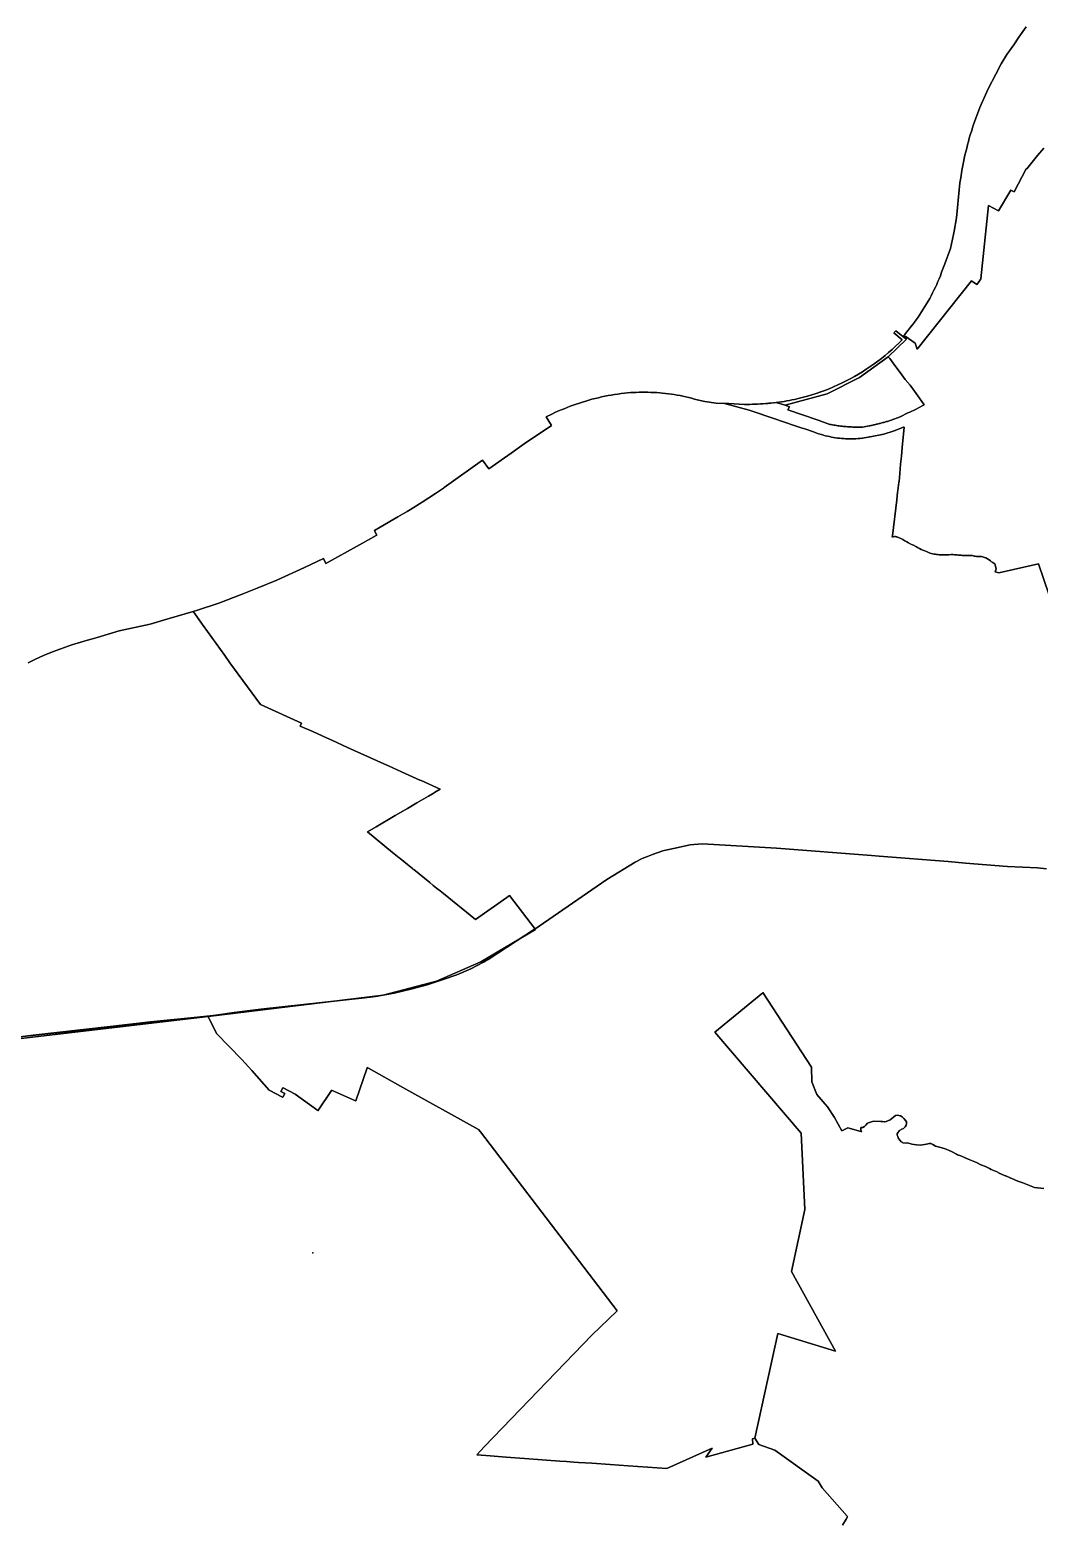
# Model space of a CAD drawing. Header units: inches. Extents: x 11258954 to 11313122, y 3645444 to 3695200.
# Drawn here: x 11276148 to 11282009, y 3666775 to 3675451 of the extents above; entities that cross this region are included whole.
import ezdxf

# ---------------------------------------------------------------- set-up
doc = ezdxf.new("R2010")
doc.units = ezdxf.units.IN
doc.header["$MEASUREMENT"] = 0
for name, color, linetype in [('SchoolBoardDistrict', 253, 'Continuous'), ('SchoolLocation_Private', 231, 'Continuous'), ('SchoolZone_Elementary', 251, 'Continuous'), ('SchoolZone_High', 63, 'Continuous'), ('SchoolZone_Middle', 154, 'Continuous')]:
    doc.layers.add(name, color=color, linetype=linetype)

msp = doc.modelspace()

# ---------------------------------------------------------------- linework, layer by layer
at = {"layer": 'SchoolBoardDistrict'}
for points in [[(11282052, 3670580.75), (11282000, 3670585.75), (11281825, 3670594.25), (11281582, 3670612.25), (11281480, 3670623), (11281080, 3670653.25), (11281035, 3670657.25), (11280484, 3670699.752), (11280054.2245, 3670724.9285), (11280053.8595, 3670724.9495), (11280053, 3670725), (11280003.146, 3670720.2605), (11279982, 3670718.25), (11279903, 3670701.5), (11279895.061, 3670699.817), (11279849.149, 3670690.082), (11279824, 3670684.75), (11279764, 3670662.25), (11279734, 3670651), (11279704, 3670639.75), (11279663, 3670618), (11279499, 3670517.25), (11279354.732, 3670418.2945), (11279105, 3670247), (11279091.5, 3670238), (11279087.589, 3670235.448), (11279077.932, 3670229.146), (11279077.9045, 3670229.128), (11278808.735, 3670053.48), (11278808.026, 3670053.0145), (11278808, 3670053), (11278781, 3670037), (11278708, 3670000), (11278628, 3669964.25), (11278541.5, 3669934.875), (11278455, 3669905.5), (11278359.5, 3669881.875), (11278264, 3669858.25), (11278154, 3669838.25), (11278124, 3669835), (11278074, 3669829.75), (11277967, 3669816.75), (11277488.6735, 3669765.5725), (11277488, 3669765.5), (11277333, 3669746.25), (11277227.0775, 3669730.9305), (11277227.0525, 3669730.927), (11277212, 3669728.75), (11277101.977, 3669717.5665), (11276848, 3669691.75), (11276632, 3669667), (11276442, 3669645.5), (11276167, 3669613.75), (11276000, 3669593.5)], [(11276000, 3669593.5), (11276167, 3669613.75), (11276442, 3669645.5), (11276632, 3669667), (11276848, 3669691.75), (11277101.977, 3669717.5665), (11277212, 3669728.75), (11277227.0525, 3669730.927), (11277227.0775, 3669730.9305), (11277333, 3669746.25), (11277488, 3669765.5), (11277488.6735, 3669765.5725), (11277967, 3669816.75), (11278074, 3669829.75), (11278124, 3669835), (11278154, 3669838.25), (11278264, 3669858.25), (11278359.5, 3669881.875), (11278455, 3669905.5), (11278541.5, 3669934.875), (11278628, 3669964.25), (11278708, 3670000), (11278781, 3670037), (11278808, 3670053), (11278808.026, 3670053.0145), (11278808.735, 3670053.48), (11279077.9045, 3670229.128), (11279077.932, 3670229.146), (11279087.589, 3670235.448), (11279091.5, 3670238), (11279105, 3670247), (11279354.732, 3670418.2945), (11279499, 3670517.25), (11279663, 3670618), (11279704, 3670639.75), (11279734, 3670651), (11279764, 3670662.25), (11279824, 3670684.75), (11279849.149, 3670690.082), (11279895.061, 3670699.817), (11279903, 3670701.5), (11279982, 3670718.25), (11280003.146, 3670720.2605), (11280053, 3670725), (11280053.8595, 3670724.9495), (11280054.2245, 3670724.9285), (11280484, 3670699.752), (11281035, 3670657.25), (11281080, 3670653.25), (11281480, 3670623), (11281582, 3670612.25), (11281825, 3670594.25), (11282000, 3670585.75), (11282052, 3670580.75)]]:
    msp.add_lwpolyline(points, dxfattribs=at)
at = {"layer": 'SchoolLocation_Private'}
msp.add_point((11277790.8934, 3668350.9629), dxfattribs=at)
at = {"layer": 'SchoolZone_Elementary'}
for points in [[(11281934, 3675469, 0), (11281890, 3675408.5, 0), (11281861, 3675364.5, 0), (11281822, 3675308.25, 0), (11281789, 3675253.75, 0), (11281757, 3675193.5, 0), (11281712, 3675108, 0), (11281664, 3674999.25, 0), (11281627, 3674900.5, 0), (11281621, 3674881, 0), (11281615, 3674861.5, 0), (11281609, 3674842, 0), (11281603, 3674822.5, 0), (11281598, 3674802.75, 0), (11281593, 3674783, 0), (11281588, 3674763.25, 0), (11281583, 3674743.25, 0), (11281578, 3674723.5, 0), (11281574, 3674703.5, 0), (11281570, 3674683.5, 0), (11281566, 3674663.5, 0), (11281562, 3674643.25, 0), (11281558, 3674623, 0), (11281555, 3674603, 0), (11281552, 3674582.75, 0), (11281549, 3674562.5, 0), (11281546, 3674542.25, 0), (11281544, 3674522, 0), (11281542, 3674501.5, 0), (11281540, 3674481.25, 0), (11281538, 3674461, 0), (11281536, 3674440.5, 0), (11281535, 3674420, 0), (11281529, 3674360, 0), (11281516, 3674282, 0), (11281512, 3674262, 0), (11281494, 3674182, 0), (11281462, 3674091.5, 0), (11281442, 3674043, 0), (11281436, 3674022.75, 0), (11281429, 3674006, 0), (11281421, 3673989.25, 0), (11281414, 3673972.5, 0), (11281406, 3673956, 0), (11281398, 3673939.75, 0), (11281390, 3673923.5, 0), (11281381, 3673907.25, 0), (11281373, 3673891, 0), (11281364, 3673875.25, 0), (11281355, 3673859.5, 0), (11281345, 3673843.75, 0), (11281336, 3673828.25, 0), (11281326, 3673813, 0), (11281316, 3673797.5, 0), (11281306, 3673782.5, 0), (11281295, 3673767.5, 0), (11281284, 3673753, 0), (11281273, 3673738.25, 0), (11281262, 3673723.75, 0), (11281251, 3673709.5, 0), (11281239, 3673695.5, 0), (11281228, 3673681.5, 0), (11281218, 3673670.5, 0), (11281225, 3673665, 0), (11281237.9415, 3673654.6755, 0), (11281132.6185, 3673551.8225, 0), (11280964.721, 3673431.782, 0), (11280778.0795, 3673337.6635, 0), (11280533.212, 3673272.259, 0), (11280482, 3673287.25, 0), (11280467, 3673285.5, 0), (11280451, 3673283.75, 0), (11280439, 3673282.5, 0), (11280436, 3673282.25, 0), (11280421, 3673281, 0), (11280405, 3673279.75, 0), (11280390, 3673278.75, 0), (11280374, 3673278, 0), (11280359, 3673277.25, 0), (11280344, 3673277, 0), (11280328, 3673276.5, 0), (11280313, 3673276.5, 0), (11280298, 3673276.5, 0), (11280207, 3673280.5, 0), (11280181, 3673282, 0), (11280133, 3673284.25, 0), (11280068, 3673292.5, 0), (11280023, 3673303, 0), (11280007, 3673307.5, 0), (11279990, 3673312, 0), (11279974, 3673316, 0), (11279957, 3673320, 0), (11279940, 3673323.5, 0), (11279924, 3673327, 0), (11279907, 3673330, 0), (11279890, 3673333, 0), (11279873, 3673335.5, 0), (11279856, 3673337.75, 0), (11279839, 3673340, 0), (11279822, 3673341.75, 0), (11279805, 3673343.25, 0), (11279788, 3673344.5, 0), (11279782, 3673345, 0), (11279771, 3673345.5, 0), (11279754, 3673346.25, 0), (11279737, 3673346.75, 0), (11279720, 3673347, 0), (11279703, 3673347, 0), (11279686, 3673346.75, 0), (11279669, 3673346.25, 0), (11279652, 3673345.5, 0), (11279635, 3673344.5, 0), (11279618, 3673343, 0), (11279600, 3673341, 0), (11279581, 3673338.75, 0), (11279562, 3673336.25, 0), (11279543, 3673333.5, 0), (11279524, 3673330.25, 0), (11279505, 3673327, 0), (11279486, 3673323.25, 0), (11279468, 3673319.25, 0), (11279449, 3673315, 0), (11279431, 3673310.5, 0), (11279412, 3673305.75, 0), (11279394, 3673300.75, 0), (11279376, 3673295.5, 0), (11279357, 3673290, 0), (11279339, 3673284.25, 0), (11279321, 3673278, 0), (11279303, 3673271.75, 0), (11279285, 3673265.25, 0), (11279267, 3673258.25, 0), (11279250, 3673251.25, 0), (11279232, 3673243.75, 0), (11279214, 3673236.25, 0), (11279197, 3673228.25, 0), (11279179, 3673220.25, 0), (11279146, 3673203.5, 0), (11279176, 3673154, 0), (11279018, 3673046.5, 0), (11278943, 3672994, 0), (11278812, 3672902.75, 0), (11278776, 3672952.5, 0), (11278553.4455, 3672793.0505, 0), (11278549.5765, 3672790.4405, 0), (11278549.336, 3672790.278, 0), (11278502.9905, 3672759.358, 0), (11278425.221, 3672708.906, 0), (11278357.516, 3672666.41, 0), (11278338.716, 3672654.8395, 0), (11278285.309, 3672622.509, 0), (11278182.63, 3672562.535, 0), (11278148.452, 3672543.195, 0), (11278148.938, 3672542.3295, 0), (11278163.1375, 3672517.035, 0), (11278159.0735, 3672514.756, 0), (11278159.025, 3672514.729, 0), (11278060.999, 3672461.0385, 0), (11277867, 3672352.5, 0), (11277852, 3672381, 0), (11277742, 3672329.75, 0), (11277581, 3672256.5, 0), (11277467, 3672209.5, 0), (11277380, 3672173.5, 0), (11277244, 3672121.5, 0), (11277121, 3672081, 0), (11277096, 3672074, 0), (11277103, 3672063.5, 0), (11277148, 3672000, 0), (11277154, 3671993.5, 0), (11277279, 3671818.75, 0), (11277309, 3671776.75, 0), (11277486, 3671533, 0), (11277725, 3671425.5, 0), (11277718, 3671409, 0), (11277794, 3671374.75, 0), (11277797, 3671373.5, 0), (11277808, 3671368.5, 0), (11277853, 3671348.5, 0), (11277901, 3671326.5, 0), (11277992, 3671285, 0), (11278203, 3671188.75, 0), (11278230, 3671177, 0), (11278305, 3671143.5, 0), (11278413, 3671095.25, 0), (11278419, 3671092.5, 0), (11278531, 3671042.5, 0), (11278507, 3671028.25, 0), (11278485, 3671015.25, 0), (11278462, 3671001.5, 0), (11278395, 3670962.75, 0), (11278340, 3670930.75, 0), (11278269, 3670889.5, 0), (11278158, 3670824, 0), (11278108, 3670794.5, 0), (11278254, 3670675.25, 0), (11278292, 3670644.5, 0), (11278298, 3670639.75, 0), (11278341, 3670605, 0), (11278370, 3670581.5, 0), (11278372, 3670578.5, 0), (11278377, 3670575.5, 0), (11278470, 3670500.5, 0), (11278490, 3670483.75, 0), (11278509, 3670468.5, 0), (11278531, 3670451.25, 0), (11278549, 3670436.5, 0), (11278632, 3670369.75, 0), (11278653, 3670352.5, 0), (11278735, 3670286.25, 0), (11278918, 3670412.75, 0), (11278933.25, 3670425.375, 0), (11279083.398, 3670226.6515, 0), (11278765.9375, 3670039.175, 0), (11278508.4695, 3669926.689, 0), (11278198.5085, 3669846.699, 0), (11277183.635, 3669722.964, 0), (11275103.8945, 3669497.9925, 0)], [(11282311.7495, 3671453.543, 0), (11282004.608, 3672351.17, 0), (11281773.9415, 3672297.892, 0), (11281753.541, 3672303.5945, 0), (11281760.102, 3672322.488, 0), (11281751, 3672351.5, 0), (11281748, 3672352.5, 0), (11281740, 3672357.5, 0), (11281733, 3672362.75, 0), (11281726, 3672368.5, 0), (11281718, 3672374.5, 0), (11281708, 3672380.5, 0), (11281699, 3672385, 0), (11281691, 3672388.25, 0), (11281686, 3672389.5, 0), (11281681, 3672391, 0), (11281674, 3672392.25, 0), (11281667, 3672393.25, 0), (11281661, 3672393.75, 0), (11281655, 3672393.75, 0), (11281650, 3672393.5, 0), (11281644, 3672393.75, 0), (11281638, 3672394.5, 0), (11281632, 3672395.75, 0), (11281626, 3672397, 0), (11281621, 3672398, 0), (11281612, 3672398.75, 0), (11281602, 3672398.75, 0), (11281592, 3672398.25, 0), (11281579, 3672398.5, 0), (11281570, 3672399, 0), (11281565, 3672399.25, 0), (11281562, 3672399.5, 0), (11281555, 3672400, 0), (11281548, 3672400.5, 0), (11281540, 3672401.5, 0), (11281532, 3672402.5, 0), (11281524, 3672403, 0), (11281517, 3672403.5, 0), (11281507, 3672404, 0), (11281497, 3672404, 0), (11281485, 3672403.5, 0), (11281471, 3672403.5, 0), (11281463, 3672403.25, 0), (11281456, 3672403.25, 0), (11281450, 3672403, 0), (11281444, 3672403, 0), (11281436, 3672403.25, 0), (11281428, 3672403.75, 0), (11281420, 3672404.5, 0), (11281412, 3672405.25, 0), (11281406, 3672406.25, 0), (11281399, 3672407.5, 0), (11281391, 3672409.25, 0), (11281382, 3672411.5, 0), (11281376, 3672413.25, 0), (11281371, 3672415, 0), (11281367, 3672416.75, 0), (11281362, 3672418.5, 0), (11281354, 3672422.5, 0), (11281344, 3672426.25, 0), (11281334, 3672430.25, 0), (11281324, 3672434.5, 0), (11281313, 3672439.75, 0), (11281303, 3672445, 0), (11281296, 3672449, 0), (11281292, 3672451, 0), (11281279, 3672458, 0), (11281274, 3672460.5, 0), (11281262.884, 3672465.229, 0), (11281251, 3672472.5, 0), (11281240, 3672478.75, 0), (11281228, 3672485, 0), (11281218, 3672491, 0), (11281208.8305, 3672495.394, 0), (11281206, 3672496.75, 0), (11281195, 3672502.25, 0), (11281183, 3672507, 0), (11281178, 3672508, 0), (11281174, 3672508.5, 0), (11281169, 3672508.5, 0), (11281162, 3672508, 0), (11281159, 3672507.75, 0), (11281157, 3672507, 0), (11281155, 3672505, 0), (11281155.5625, 3672507.5315, 0), (11281157, 3672514, 0), (11281182, 3672722, 0), (11281187, 3672765, 0), (11281188, 3672775.5, 0), (11281194, 3672823.5, 0), (11281195, 3672828.25, 0), (11281199, 3672875.5, 0), (11281204, 3672928.5, 0), (11281209, 3672976.25, 0), (11281213, 3673026.25, 0), (11281225, 3673145, 0), (11281221, 3673143.25, 0), (11281167, 3673122, 0), (11281106, 3673103.25, 0), (11281028, 3673088, 0), (11281024, 3673087, 0), (11281016, 3673085.5, 0), (11281004, 3673083.5, 0), (11280992, 3673082, 0), (11280984, 3673080.75, 0), (11280980, 3673080.5, 0), (11280969, 3673079, 0), (11280957, 3673078, 0), (11280945, 3673077.25, 0), (11280933, 3673076.75, 0), (11280926, 3673076.5, 0), (11280921, 3673076.5, 0), (11280909, 3673076.5, 0), (11280897, 3673076.5, 0), (11280885, 3673077, 0), (11280874, 3673077.75, 0), (11280861, 3673078.5, 0), (11280849, 3673079.75, 0), (11280838, 3673081, 0), (11280826, 3673082.75, 0), (11280814, 3673084.5, 0), (11280802, 3673086.75, 0), (11280791, 3673089, 0), (11280779, 3673091.75, 0), (11280767, 3673094.5, 0), (11280756, 3673097.5, 0), (11280745, 3673100.5, 0), (11280728, 3673105.75, 0), (11280698, 3673116, 0), (11280653, 3673131.5, 0), (11280626, 3673140.75, 0), (11280604, 3673148, 0), (11280513, 3673178.5, 0), (11280480, 3673190.75, 0), (11280325, 3673243.5, 0), (11280181, 3673282, 0), (11280207, 3673280.5, 0), (11280298, 3673276.5, 0), (11280313, 3673276.5, 0), (11280328, 3673276.5, 0), (11280344, 3673277, 0), (11280359, 3673277.25, 0), (11280374, 3673278, 0), (11280390, 3673278.75, 0), (11280405, 3673279.75, 0), (11280421, 3673281, 0), (11280436, 3673282.25, 0), (11280439, 3673282.5, 0), (11280451, 3673283.75, 0), (11280467, 3673285.5, 0), (11280482, 3673287.25, 0), (11280533.212, 3673272.259, 0), (11280559, 3673262.75, 0), (11280550, 3673245, 0), (11280719, 3673187, 0), (11280725, 3673185, 0), (11280793, 3673160, 0), (11280801, 3673158.75, 0), (11280808, 3673157.25, 0), (11280816, 3673156, 0), (11280824, 3673154.75, 0), (11280832, 3673153.5, 0), (11280840, 3673152.5, 0), (11280848, 3673151.5, 0), (11280856, 3673150.5, 0), (11280864, 3673149.5, 0), (11280872, 3673148.75, 0), (11280879, 3673148, 0), (11280887, 3673147.5, 0), (11280895, 3673146.75, 0), (11280903, 3673146.25, 0), (11280911, 3673145.75, 0), (11280919, 3673145.25, 0), (11280927, 3673145, 0), (11280935, 3673144.75, 0), (11280943, 3673144.5, 0), (11280951, 3673144.5, 0), (11280959, 3673144.25, 0), (11280967, 3673144.25, 0), (11280975, 3673144.5, 0), (11280983, 3673144.5, 0), (11281022, 3673151.5, 0), (11281025, 3673152, 0), (11281031, 3673153.25, 0), (11281036, 3673154.5, 0), (11281042, 3673155.5, 0), (11281047, 3673156.75, 0), (11281052, 3673158, 0), (11281058, 3673159.25, 0), (11281063, 3673160.5, 0), (11281068, 3673162, 0), (11281074, 3673163.25, 0), (11281079, 3673164.5, 0), (11281085, 3673166, 0), (11281090, 3673167.25, 0), (11281095, 3673168.75, 0), (11281101, 3673170.25, 0), (11281106, 3673171.75, 0), (11281112, 3673173.25, 0), (11281117, 3673174.75, 0), (11281122, 3673176.25, 0), (11281128, 3673177.75, 0), (11281133, 3673179.5, 0), (11281138, 3673181, 0), (11281144, 3673182.75, 0), (11281149, 3673184.5, 0), (11281201, 3673204.75, 0), (11281247, 3673226.5, 0), (11281257, 3673231.25, 0), (11281290, 3673247.5, 0), (11281334, 3673269.25, 0), (11281341, 3673273, 0), (11281314, 3673311.75, 0), (11281285, 3673353, 0), (11281260, 3673388, 0), (11281231, 3673421.5, 0), (11281202, 3673460.5, 0), (11281171, 3673502, 0), (11281141, 3673541.75, 0), (11281132.6185, 3673551.8225, 0), (11281237.9415, 3673654.6755, 0), (11281225, 3673665, 0), (11281218, 3673670.5, 0), (11281228, 3673681.5, 0), (11281239, 3673695.5, 0), (11281251, 3673709.5, 0), (11281262, 3673723.75, 0), (11281273, 3673738.25, 0), (11281284, 3673753, 0), (11281295, 3673767.5, 0), (11281306, 3673782.5, 0), (11281316, 3673797.5, 0), (11281326, 3673813, 0), (11281336, 3673828.25, 0), (11281345, 3673843.75, 0), (11281355, 3673859.5, 0), (11281364, 3673875.25, 0), (11281373, 3673891, 0), (11281381, 3673907.25, 0), (11281390, 3673923.5, 0), (11281398, 3673939.75, 0), (11281406, 3673956, 0), (11281414, 3673972.5, 0), (11281421, 3673989.25, 0), (11281429, 3674006, 0), (11281436, 3674022.75, 0), (11281442, 3674043, 0), (11281462, 3674091.5, 0), (11281494, 3674182, 0), (11281512, 3674262, 0), (11281516, 3674282, 0), (11281529, 3674360, 0), (11281535, 3674420, 0), (11281536, 3674440.5, 0), (11281538, 3674461, 0), (11281540, 3674481.25, 0), (11281542, 3674501.5, 0), (11281544, 3674522, 0), (11281546, 3674542.25, 0), (11281549, 3674562.5, 0), (11281552, 3674582.75, 0), (11281555, 3674603, 0), (11281558, 3674623, 0), (11281562, 3674643.25, 0), (11281566, 3674663.5, 0), (11281570, 3674683.5, 0), (11281574, 3674703.5, 0), (11281578, 3674723.5, 0), (11281583, 3674743.25, 0), (11281588, 3674763.25, 0), (11281593, 3674783, 0), (11281598, 3674802.75, 0), (11281603, 3674822.5, 0), (11281609, 3674842, 0), (11281615, 3674861.5, 0), (11281621, 3674881, 0), (11281627, 3674900.5, 0), (11281664, 3674999.25, 0), (11281712, 3675108, 0), (11281757, 3675193.5, 0), (11281789, 3675253.75, 0), (11281822, 3675308.25, 0), (11281861, 3675364.5, 0), (11281890, 3675408.5, 0), (11281934, 3675469, 0)], [(11280867.4585, 3666769.75, 0), (11280887.7835, 3666803.8, 0), (11280896.5415, 3666817.959, 0), (11280893.602, 3666821.2795, 0), (11280748.238, 3666985.492, 0), (11280725.6435, 3667024.2115, 0), (11280474.62, 3667204.9835, 0), (11280380.3145, 3667238.1865, 0), (11280357.106, 3667274.326, 0), (11280344.55, 3667270.85, 0), (11280345.7045, 3667239.407, 0), (11280074, 3667163.25, 0), (11280109, 3667217, 0), (11279846, 3667098.75, 0), (11279734.781, 3667106.322, 0), (11279622, 3667114, 0), (11279517, 3667121.25, 0), (11279411, 3667128.5, 0), (11279333, 3667134, 0), (11279307, 3667135.75, 0), (11279264, 3667139, 0), (11279226, 3667141.75, 0), (11279122, 3667149.25, 0), (11279020, 3667156.75, 0), (11278914, 3667164.5, 0), (11278821, 3667171.5, 0), (11278743, 3667177.25, 0), (11278788, 3667225.5, 0), (11279411.21, 3667872.6975, 0), (11279558.9715, 3668013.29, 0), (11278763.762, 3669053.727, 0), (11278753.438, 3669067.2345, 0), (11278313.468, 3669310.8715, 0), (11278113.4325, 3669421.6255, 0), (11278106.051, 3669425.7305, 0), (11278105.377, 3669423.7535, 0), (11278040.342, 3669232.9905, 0), (11278039.139, 3669233.52, 0), (11277899.5265, 3669294.99, 0), (11277898.423, 3669293.337, 0), (11277819.6345, 3669175.3415, 0), (11277818.996, 3669175.8065, 0), (11277688.032, 3669271.1605, 0), (11277617.566, 3669309.2475, 0), (11277616.5945, 3669307.45, 0), (11277605.679, 3669287.2545, 0), (11277627.662, 3669275.1845, 0), (11277615.783, 3669253.187, 0), (11277614.917, 3669253.655, 0), (11277538.1865, 3669295.1245, 0), (11277436.5075, 3669409.132, 0), (11277379.134, 3669473.462, 0), (11277230.809, 3669623.2495, 0), (11277183.635, 3669722.964, 0), (11278198.5085, 3669846.699, 0), (11278508.4695, 3669926.689, 0), (11278765.9375, 3670039.175, 0), (11279083.398, 3670226.6515, 0), (11278933.25, 3670425.375, 0), (11278918, 3670412.75, 0), (11278735, 3670286.25, 0), (11278653, 3670352.5, 0), (11278632, 3670369.75, 0), (11278549, 3670436.5, 0), (11278531, 3670451.25, 0), (11278509, 3670468.5, 0), (11278490, 3670483.75, 0), (11278470, 3670500.5, 0), (11278377, 3670575.5, 0), (11278372, 3670578.5, 0), (11278370, 3670581.5, 0), (11278341, 3670605, 0), (11278298, 3670639.75, 0), (11278292, 3670644.5, 0), (11278254, 3670675.25, 0), (11278108, 3670794.5, 0), (11278158, 3670824, 0), (11278269, 3670889.5, 0), (11278340, 3670930.75, 0), (11278395, 3670962.75, 0), (11278462, 3671001.5, 0), (11278485, 3671015.25, 0), (11278507, 3671028.25, 0), (11278531, 3671042.5, 0), (11278419, 3671092.5, 0), (11278413, 3671095.25, 0), (11278305, 3671143.5, 0), (11278230, 3671177, 0), (11278203, 3671188.75, 0), (11277992, 3671285, 0), (11277901, 3671326.5, 0), (11277853, 3671348.5, 0), (11277808, 3671368.5, 0), (11277797, 3671373.5, 0), (11277794, 3671374.75, 0), (11277718, 3671409, 0), (11277725, 3671425.5, 0), (11277486, 3671533, 0), (11277309, 3671776.75, 0), (11277279, 3671818.75, 0), (11277154, 3671993.5, 0), (11277148, 3672000, 0), (11277103, 3672063.5, 0), (11277096, 3672074, 0), (11277121, 3672081, 0), (11277244, 3672121.5, 0), (11277380, 3672173.5, 0), (11277467, 3672209.5, 0), (11277581, 3672256.5, 0), (11277742, 3672329.75, 0), (11277852, 3672381, 0), (11277867, 3672352.5, 0), (11278060.999, 3672461.0385, 0), (11278159.025, 3672514.729, 0), (11278159.0735, 3672514.756, 0), (11278163.1375, 3672517.035, 0), (11278148.938, 3672542.3295, 0), (11278148.452, 3672543.195, 0), (11278182.63, 3672562.535, 0), (11278285.309, 3672622.509, 0), (11278338.716, 3672654.8395, 0), (11278357.516, 3672666.41, 0), (11278425.221, 3672708.906, 0), (11278502.9905, 3672759.358, 0), (11278549.336, 3672790.278, 0), (11278549.5765, 3672790.4405, 0), (11278553.4455, 3672793.0505, 0), (11278776, 3672952.5, 0), (11278812, 3672902.75, 0), (11278943, 3672994, 0), (11279018, 3673046.5, 0), (11279176, 3673154, 0), (11279146, 3673203.5, 0), (11279179, 3673220.25, 0), (11279197, 3673228.25, 0), (11279214, 3673236.25, 0), (11279232, 3673243.75, 0), (11279250, 3673251.25, 0), (11279267, 3673258.25, 0), (11279285, 3673265.25, 0), (11279303, 3673271.75, 0), (11279321, 3673278, 0), (11279339, 3673284.25, 0), (11279357, 3673290, 0), (11279376, 3673295.5, 0), (11279394, 3673300.75, 0), (11279412, 3673305.75, 0), (11279431, 3673310.5, 0), (11279449, 3673315, 0), (11279468, 3673319.25, 0), (11279486, 3673323.25, 0), (11279505, 3673327, 0), (11279524, 3673330.25, 0), (11279543, 3673333.5, 0), (11279562, 3673336.25, 0), (11279581, 3673338.75, 0), (11279600, 3673341, 0), (11279618, 3673343, 0), (11279635, 3673344.5, 0), (11279652, 3673345.5, 0), (11279669, 3673346.25, 0), (11279686, 3673346.75, 0), (11279703, 3673347, 0), (11279720, 3673347, 0), (11279737, 3673346.75, 0), (11279754, 3673346.25, 0), (11279771, 3673345.5, 0), (11279782, 3673345, 0), (11279788, 3673344.5, 0), (11279805, 3673343.25, 0), (11279822, 3673341.75, 0), (11279839, 3673340, 0), (11279856, 3673337.75, 0), (11279873, 3673335.5, 0), (11279890, 3673333, 0), (11279907, 3673330, 0), (11279924, 3673327, 0), (11279940, 3673323.5, 0), (11279957, 3673320, 0), (11279974, 3673316, 0), (11279990, 3673312, 0), (11280007, 3673307.5, 0), (11280023, 3673303, 0), (11280068, 3673292.5, 0), (11280133, 3673284.25, 0), (11280181, 3673282, 0), (11280325, 3673243.5, 0), (11280480, 3673190.75, 0), (11280513, 3673178.5, 0), (11280604, 3673148, 0), (11280626, 3673140.75, 0), (11280653, 3673131.5, 0), (11280698, 3673116, 0), (11280728, 3673105.75, 0), (11280745, 3673100.5, 0), (11280756, 3673097.5, 0), (11280767, 3673094.5, 0), (11280779, 3673091.75, 0), (11280791, 3673089, 0), (11280802, 3673086.75, 0), (11280814, 3673084.5, 0), (11280826, 3673082.75, 0), (11280838, 3673081, 0), (11280849, 3673079.75, 0), (11280861, 3673078.5, 0), (11280874, 3673077.75, 0), (11280885, 3673077, 0), (11280897, 3673076.5, 0), (11280909, 3673076.5, 0), (11280921, 3673076.5, 0), (11280926, 3673076.5, 0), (11280933, 3673076.75, 0), (11280945, 3673077.25, 0), (11280957, 3673078, 0), (11280969, 3673079, 0), (11280980, 3673080.5, 0), (11280984, 3673080.75, 0), (11280992, 3673082, 0), (11281004, 3673083.5, 0), (11281016, 3673085.5, 0), (11281024, 3673087, 0), (11281028, 3673088, 0), (11281106, 3673103.25, 0), (11281167, 3673122, 0), (11281221, 3673143.25, 0), (11281225, 3673145, 0), (11281213, 3673026.25, 0), (11281209, 3672976.25, 0), (11281204, 3672928.5, 0), (11281199, 3672875.5, 0), (11281195, 3672828.25, 0), (11281194, 3672823.5, 0), (11281188, 3672775.5, 0), (11281187, 3672765, 0), (11281182, 3672722, 0), (11281157, 3672514, 0), (11281155.5625, 3672507.5315, 0), (11281155, 3672505, 0), (11281157, 3672507, 0), (11281159, 3672507.75, 0), (11281162, 3672508, 0), (11281169, 3672508.5, 0), (11281174, 3672508.5, 0), (11281178, 3672508, 0), (11281183, 3672507, 0), (11281195, 3672502.25, 0), (11281206, 3672496.75, 0), (11281208.8305, 3672495.394, 0), (11281218, 3672491, 0), (11281228, 3672485, 0), (11281240, 3672478.75, 0), (11281251, 3672472.5, 0), (11281262.884, 3672465.229, 0), (11281274, 3672460.5, 0), (11281279, 3672458, 0), (11281292, 3672451, 0), (11281296, 3672449, 0), (11281303, 3672445, 0), (11281313, 3672439.75, 0), (11281324, 3672434.5, 0), (11281334, 3672430.25, 0), (11281344, 3672426.25, 0), (11281354, 3672422.5, 0), (11281362, 3672418.5, 0), (11281367, 3672416.75, 0), (11281371, 3672415, 0), (11281376, 3672413.25, 0), (11281382, 3672411.5, 0), (11281391, 3672409.25, 0), (11281399, 3672407.5, 0), (11281406, 3672406.25, 0), (11281412, 3672405.25, 0), (11281420, 3672404.5, 0), (11281428, 3672403.75, 0), (11281436, 3672403.25, 0), (11281444, 3672403, 0), (11281450, 3672403, 0), (11281456, 3672403.25, 0), (11281463, 3672403.25, 0), (11281471, 3672403.5, 0), (11281485, 3672403.5, 0), (11281497, 3672404, 0), (11281507, 3672404, 0), (11281517, 3672403.5, 0), (11281524, 3672403, 0), (11281532, 3672402.5, 0), (11281540, 3672401.5, 0), (11281548, 3672400.5, 0), (11281555, 3672400, 0), (11281562, 3672399.5, 0), (11281565, 3672399.25, 0), (11281570, 3672399, 0), (11281579, 3672398.5, 0), (11281592, 3672398.25, 0), (11281602, 3672398.75, 0), (11281612, 3672398.75, 0), (11281621, 3672398, 0), (11281626, 3672397, 0), (11281632, 3672395.75, 0), (11281638, 3672394.5, 0), (11281644, 3672393.75, 0), (11281650, 3672393.5, 0), (11281655, 3672393.75, 0), (11281661, 3672393.75, 0), (11281667, 3672393.25, 0), (11281674, 3672392.25, 0), (11281681, 3672391, 0), (11281686, 3672389.5, 0), (11281691, 3672388.25, 0), (11281699, 3672385, 0), (11281708, 3672380.5, 0), (11281718, 3672374.5, 0), (11281726, 3672368.5, 0), (11281733, 3672362.75, 0), (11281740, 3672357.5, 0), (11281748, 3672352.5, 0), (11281751, 3672351.5, 0), (11281760.102, 3672322.488, 0), (11281753.541, 3672303.5945, 0), (11281773.9415, 3672297.892, 0), (11282004.608, 3672351.17, 0), (11282311.7495, 3671453.543, 0)], [(11275103.8945, 3669497.9925, 0), (11277183.635, 3669722.964, 0), (11277230.809, 3669623.2495, 0), (11277379.134, 3669473.462, 0), (11277436.5075, 3669409.132, 0), (11277538.1865, 3669295.1245, 0), (11277614.917, 3669253.655, 0), (11277615.783, 3669253.187, 0), (11277627.662, 3669275.1845, 0), (11277605.679, 3669287.2545, 0), (11277616.5945, 3669307.45, 0), (11277617.566, 3669309.2475, 0), (11277688.032, 3669271.1605, 0), (11277818.996, 3669175.8065, 0), (11277819.6345, 3669175.3415, 0), (11277898.423, 3669293.337, 0), (11277899.5265, 3669294.99, 0), (11278039.139, 3669233.52, 0), (11278040.342, 3669232.9905, 0), (11278105.377, 3669423.7535, 0), (11278106.051, 3669425.7305, 0), (11278113.4325, 3669421.6255, 0), (11278313.468, 3669310.8715, 0), (11278753.438, 3669067.2345, 0), (11278763.762, 3669053.727, 0), (11279558.9715, 3668013.29, 0), (11279411.21, 3667872.6975, 0), (11278788, 3667225.5, 0), (11278743, 3667177.25, 0), (11278821, 3667171.5, 0), (11278914, 3667164.5, 0), (11279020, 3667156.75, 0), (11279122, 3667149.25, 0), (11279226, 3667141.75, 0), (11279264, 3667139, 0), (11279307, 3667135.75, 0), (11279333, 3667134, 0), (11279411, 3667128.5, 0), (11279517, 3667121.25, 0), (11279622, 3667114, 0), (11279734.781, 3667106.322, 0), (11279846, 3667098.75, 0), (11280109, 3667217, 0), (11280074, 3667163.25, 0), (11280345.7045, 3667239.407, 0), (11280344.55, 3667270.85, 0), (11280357.106, 3667274.326, 0), (11280380.3145, 3667238.1865, 0), (11280474.62, 3667204.9835, 0), (11280725.6435, 3667024.2115, 0), (11280748.238, 3666985.492, 0), (11280893.602, 3666821.2795, 0), (11280896.5415, 3666817.959, 0), (11280887.7835, 3666803.8, 0), (11280867.4585, 3666769.75, 0)]]:
    msp.add_polyline3d(points, dxfattribs=at)
msp.add_polyline3d([(11280975, 3673144.5, 0), (11280967, 3673144.25, 0), (11280959, 3673144.25, 0), (11280951, 3673144.5, 0), (11280943, 3673144.5, 0), (11280935, 3673144.75, 0), (11280927, 3673145, 0), (11280919, 3673145.25, 0), (11280911, 3673145.75, 0), (11280903, 3673146.25, 0), (11280895, 3673146.75, 0), (11280887, 3673147.5, 0), (11280879, 3673148, 0), (11280872, 3673148.75, 0), (11280864, 3673149.5, 0), (11280856, 3673150.5, 0), (11280848, 3673151.5, 0), (11280840, 3673152.5, 0), (11280832, 3673153.5, 0), (11280824, 3673154.75, 0), (11280816, 3673156, 0), (11280808, 3673157.25, 0), (11280801, 3673158.75, 0), (11280793, 3673160, 0), (11280725, 3673185, 0), (11280719, 3673187, 0), (11280550, 3673245, 0), (11280559, 3673262.75, 0), (11280533.212, 3673272.259, 0), (11280778.0795, 3673337.6635, 0), (11280964.721, 3673431.782, 0), (11281132.6185, 3673551.8225, 0), (11281141, 3673541.75, 0), (11281171, 3673502, 0), (11281202, 3673460.5, 0), (11281231, 3673421.5, 0), (11281260, 3673388, 0), (11281285, 3673353, 0), (11281314, 3673311.75, 0), (11281341, 3673273, 0), (11281334, 3673269.25, 0), (11281290, 3673247.5, 0), (11281257, 3673231.25, 0), (11281247, 3673226.5, 0), (11281201, 3673204.75, 0), (11281149, 3673184.5, 0), (11281144, 3673182.75, 0), (11281138, 3673181, 0), (11281133, 3673179.5, 0), (11281128, 3673177.75, 0), (11281122, 3673176.25, 0), (11281117, 3673174.75, 0), (11281112, 3673173.25, 0), (11281106, 3673171.75, 0), (11281101, 3673170.25, 0), (11281095, 3673168.75, 0), (11281090, 3673167.25, 0), (11281085, 3673166, 0), (11281079, 3673164.5, 0), (11281074, 3673163.25, 0), (11281068, 3673162, 0), (11281063, 3673160.5, 0), (11281058, 3673159.25, 0), (11281052, 3673158, 0), (11281047, 3673156.75, 0), (11281042, 3673155.5, 0), (11281036, 3673154.5, 0), (11281031, 3673153.25, 0), (11281025, 3673152, 0), (11281022, 3673151.5, 0), (11280983, 3673144.5, 0)], close=True, dxfattribs=at)
at = {"layer": 'SchoolZone_High'}
for points in [[(11282035, 3668723.5, 0), (11281982.296, 3668730.291, 0), (11281914, 3668757, 0), (11281890, 3668764.5, 0), (11281866, 3668774.5, 0), (11281864, 3668775.5, 0), (11281840, 3668786, 0), (11281815, 3668796.75, 0), (11281812, 3668798, 0), (11281773, 3668815.75, 0), (11281768, 3668818.25, 0), (11281731, 3668835, 0), (11281720, 3668840.75, 0), (11281712, 3668844.75, 0), (11281698, 3668851, 0), (11281676, 3668858.75, 0), (11281671, 3668861.5, 0), (11281645, 3668874, 0), (11281607, 3668891.25, 0), (11281579, 3668902, 0), (11281553, 3668912.75, 0), (11281534, 3668920.25, 0), (11281527.9995, 3668923.522, 0), (11281504.3835, 3668936.4, 0), (11281482.3335, 3668946.9, 0), (11281462.9585, 3668953.45, 0), (11281444.4585, 3668959.725, 0), (11281431.0085, 3668963.35, 0), (11281406.7085, 3668970.15, 0), (11281391.0585, 3668979.575, 0), (11281380.4335, 3668984.325, 0), (11281370.8085, 3668984.825, 0), (11281355.5085, 3668981.925, 0), (11281319.1085, 3668975.05, 0), (11281296.5085, 3668977.925, 0), (11281269.9835, 3668982.15, 0), (11281244.7085, 3668988.675, 0), (11281239.1335, 3668986.35, 0), (11281217.4585, 3668989.475, 0), (11281212.8585, 3668992.825, 0), (11281207.2835, 3668995.625, 0), (11281200.7085, 3669002.975, 0), (11281191.1835, 3669014.775, 0), (11281189.4805, 3669019.6615, 0), (11281187.5585, 3669025.175, 0), (11281184.8585, 3669033.2, 0), (11281184.3585, 3669042.125, 0), (11281189.8085, 3669050.5, 0), (11281193.3555, 3669054.5385, 0), (11281198.1085, 3669059.95, 0), (11281210.6585, 3669068.225, 0), (11281221.1085, 3669071.4, 0), (11281230.8835, 3669081.275, 0), (11281236.6585, 3669092.15, 0), (11281238.0835, 3669100.025, 0), (11281238.2585, 3669110.6, 0), (11281233.5835, 3669117.675, 0), (11281222.3585, 3669130.375, 0), (11281214.2085, 3669139, 0), (11281203.424, 3669145.153, 0), (11281202.5085, 3669145.675, 0), (11281186.9335, 3669149.575, 0), (11281173.9585, 3669148.325, 0), (11281163.7835, 3669138.525, 0), (11281153.2835, 3669129.35, 0), (11281143.7085, 3669121.825, 0), (11281121.2585, 3669112.225, 0), (11281112.2035, 3669111.798, 0), (11281110.6585, 3669111.725, 0), (11281099.1815, 3669112.15, 0), (11281089.7335, 3669112.5, 0), (11281046.3585, 3669114.35, 0), (11281011.1585, 3669102.55, 0), (11281002.5085, 3669090.975, 0), (11280995.2585, 3669083.05, 0), (11280985.6585, 3669078.9, 0), (11280973.896, 3669077.7065, 0), (11280973.6835, 3669063.625, 0), (11280977.6595, 3669053.54, 0), (11280972.7275, 3669054.993, 0), (11280897.8985, 3669077.0425, 0), (11280862.666, 3669058.104, 0), (11280819.8455, 3669136.126, 0), (11280779.276, 3669197.99, 0), (11280717.253, 3669269.949, 0), (11280688.9715, 3669342.6415, 0), (11280687.104, 3669427.621, 0), (11280404.9895, 3669861.891, 0), (11280403.228, 3669860.4445, 0), (11280318.428, 3669790.8195, 0), (11280125.2885, 3669632.2415, 0), (11280626.055, 3669045.5445, 0), (11280648.3945, 3668601.2355, 0), (11280569.6345, 3668242.4585, 0), (11280825.3915, 3667780.136, 0), (11280490.673, 3667882.768, 0), (11280357.106, 3667274.326, 0), (11280344.55, 3667270.85, 0), (11280345.7045, 3667239.407, 0), (11280074, 3667163.25, 0), (11280109, 3667217, 0), (11279846, 3667098.75, 0), (11279734.781, 3667106.322, 0), (11279622, 3667114, 0), (11279517, 3667121.25, 0), (11279411, 3667128.5, 0), (11279333, 3667134, 0), (11279307, 3667135.75, 0), (11279264, 3667139, 0), (11279226, 3667141.75, 0), (11279122, 3667149.25, 0), (11279020, 3667156.75, 0), (11278914, 3667164.5, 0), (11278821, 3667171.5, 0), (11278743, 3667177.25, 0), (11278788, 3667225.5, 0), (11279411.21, 3667872.6975, 0), (11279558.9715, 3668013.29, 0), (11278763.762, 3669053.727, 0), (11278753.438, 3669067.2345, 0), (11278313.468, 3669310.8715, 0), (11278113.4325, 3669421.6255, 0), (11278106.051, 3669425.7305, 0), (11278105.377, 3669423.7535, 0), (11278040.342, 3669232.9905, 0), (11278039.139, 3669233.52, 0), (11277899.5265, 3669294.99, 0), (11277898.423, 3669293.337, 0), (11277819.6345, 3669175.3415, 0), (11277818.996, 3669175.8065, 0), (11277688.032, 3669271.1605, 0), (11277617.566, 3669309.2475, 0), (11277616.5945, 3669307.45, 0), (11277605.679, 3669287.2545, 0), (11277627.662, 3669275.1845, 0), (11277615.783, 3669253.187, 0), (11277614.917, 3669253.655, 0), (11277538.1865, 3669295.1245, 0), (11277436.5075, 3669409.132, 0), (11277379.134, 3669473.462, 0), (11277230.809, 3669623.2495, 0), (11277183.635, 3669722.964, 0), (11275009.8625, 3669467.0115, 0)], [(11275009.8625, 3669467.0115, 0), (11277183.635, 3669722.964, 0), (11277230.809, 3669623.2495, 0), (11277379.134, 3669473.462, 0), (11277436.5075, 3669409.132, 0), (11277538.1865, 3669295.1245, 0), (11277614.917, 3669253.655, 0), (11277615.783, 3669253.187, 0), (11277627.662, 3669275.1845, 0), (11277605.679, 3669287.2545, 0), (11277616.5945, 3669307.45, 0), (11277617.566, 3669309.2475, 0), (11277688.032, 3669271.1605, 0), (11277818.996, 3669175.8065, 0), (11277819.6345, 3669175.3415, 0), (11277898.423, 3669293.337, 0), (11277899.5265, 3669294.99, 0), (11278039.139, 3669233.52, 0), (11278040.342, 3669232.9905, 0), (11278105.377, 3669423.7535, 0), (11278106.051, 3669425.7305, 0), (11278113.4325, 3669421.6255, 0), (11278313.468, 3669310.8715, 0), (11278753.438, 3669067.2345, 0), (11278763.762, 3669053.727, 0), (11279558.9715, 3668013.29, 0), (11279411.21, 3667872.6975, 0), (11278788, 3667225.5, 0), (11278743, 3667177.25, 0), (11278821, 3667171.5, 0), (11278914, 3667164.5, 0), (11279020, 3667156.75, 0), (11279122, 3667149.25, 0), (11279226, 3667141.75, 0), (11279264, 3667139, 0), (11279307, 3667135.75, 0), (11279333, 3667134, 0), (11279411, 3667128.5, 0), (11279517, 3667121.25, 0), (11279622, 3667114, 0), (11279734.781, 3667106.322, 0), (11279846, 3667098.75, 0), (11280109, 3667217, 0), (11280074, 3667163.25, 0), (11280345.7045, 3667239.407, 0), (11280344.55, 3667270.85, 0), (11280357.106, 3667274.326, 0), (11280490.673, 3667882.768, 0), (11280825.3915, 3667780.136, 0), (11280569.6345, 3668242.4585, 0), (11280648.3945, 3668601.2355, 0), (11280626.055, 3669045.5445, 0), (11280125.2885, 3669632.2415, 0), (11280318.428, 3669790.8195, 0), (11280403.228, 3669860.4445, 0), (11280404.9895, 3669861.891, 0), (11280687.104, 3669427.621, 0), (11280688.9715, 3669342.6415, 0), (11280717.253, 3669269.949, 0), (11280779.276, 3669197.99, 0), (11280819.8455, 3669136.126, 0), (11280862.666, 3669058.104, 0), (11280897.8985, 3669077.0425, 0), (11280972.7275, 3669054.993, 0), (11280977.6595, 3669053.54, 0), (11280973.6835, 3669063.625, 0), (11280973.896, 3669077.7065, 0), (11280985.6585, 3669078.9, 0), (11280995.2585, 3669083.05, 0), (11281002.5085, 3669090.975, 0), (11281011.1585, 3669102.55, 0), (11281046.3585, 3669114.35, 0), (11281089.7335, 3669112.5, 0), (11281099.1815, 3669112.15, 0), (11281110.6585, 3669111.725, 0), (11281112.2035, 3669111.798, 0), (11281121.2585, 3669112.225, 0), (11281143.7085, 3669121.825, 0), (11281153.2835, 3669129.35, 0), (11281163.7835, 3669138.525, 0), (11281173.9585, 3669148.325, 0), (11281186.9335, 3669149.575, 0), (11281202.5085, 3669145.675, 0), (11281203.424, 3669145.153, 0), (11281214.2085, 3669139, 0), (11281222.3585, 3669130.375, 0), (11281233.5835, 3669117.675, 0), (11281238.2585, 3669110.6, 0), (11281238.0835, 3669100.025, 0), (11281236.6585, 3669092.15, 0), (11281230.8835, 3669081.275, 0), (11281221.1085, 3669071.4, 0), (11281210.6585, 3669068.225, 0), (11281198.1085, 3669059.95, 0), (11281193.3555, 3669054.5385, 0), (11281189.8085, 3669050.5, 0), (11281184.3585, 3669042.125, 0), (11281184.8585, 3669033.2, 0), (11281187.5585, 3669025.175, 0), (11281189.4805, 3669019.6615, 0), (11281191.1835, 3669014.775, 0), (11281200.7085, 3669002.975, 0), (11281207.2835, 3668995.625, 0), (11281212.8585, 3668992.825, 0), (11281217.4585, 3668989.475, 0), (11281239.1335, 3668986.35, 0), (11281244.7085, 3668988.675, 0), (11281269.9835, 3668982.15, 0), (11281296.5085, 3668977.925, 0), (11281319.1085, 3668975.05, 0), (11281355.5085, 3668981.925, 0), (11281370.8085, 3668984.825, 0), (11281380.4335, 3668984.325, 0), (11281391.0585, 3668979.575, 0), (11281406.7085, 3668970.15, 0), (11281431.0085, 3668963.35, 0), (11281444.4585, 3668959.725, 0), (11281462.9585, 3668953.45, 0), (11281482.3335, 3668946.9, 0), (11281504.3835, 3668936.4, 0), (11281527.9995, 3668923.522, 0), (11281534, 3668920.25, 0), (11281553, 3668912.75, 0), (11281579, 3668902, 0), (11281607, 3668891.25, 0), (11281645, 3668874, 0), (11281671, 3668861.5, 0), (11281676, 3668858.75, 0), (11281698, 3668851, 0), (11281712, 3668844.75, 0), (11281720, 3668840.75, 0), (11281731, 3668835, 0), (11281768, 3668818.25, 0), (11281773, 3668815.75, 0), (11281812, 3668798, 0), (11281815, 3668796.75, 0), (11281840, 3668786, 0), (11281864, 3668775.5, 0), (11281866, 3668774.5, 0), (11281890, 3668764.5, 0), (11281914, 3668757, 0), (11281982.296, 3668730.291, 0), (11282035, 3668723.5, 0)]]:
    msp.add_polyline3d(points, dxfattribs=at)
at = {"layer": 'SchoolZone_Middle'}
for points in [[(11282036, 3674764.25, 0), (11282000, 3674721.5, 0), (11281938, 3674643, 0), (11281934, 3674644.5, 0), (11281863, 3674511.25, 0), (11281844, 3674520, 0), (11281773, 3674400, 0), (11281714, 3674430.25, 0), (11281670, 3674004.5, 0), (11281661, 3673990.5, 0), (11281647.8145, 3673972.853, 0), (11281615.532, 3673994.051, 0), (11281300.23, 3673596.4075, 0), (11281288, 3673631.25, 0), (11281231, 3673672, 0), (11281225, 3673665, 0), (11281218, 3673670.5, 0), (11281176.8745, 3673703.339, 0), (11281163.9325, 3673690.995, 0), (11281214, 3673652, 0), (11281194, 3673632, 0), (11281175, 3673613.5, 0), (11281155, 3673595.25, 0), (11281134, 3673577.5, 0), (11281114, 3673560.25, 0), (11281093, 3673543.5, 0), (11281071, 3673527, 0), (11281050, 3673511, 0), (11281027, 3673495.5, 0), (11281005, 3673480.5, 0), (11280982, 3673466, 0), (11280959, 3673452, 0), (11280936, 3673438.25, 0), (11280912, 3673425.25, 0), (11280888, 3673412.75, 0), (11280864, 3673400.5, 0), (11280840, 3673389, 0), (11280815, 3673378, 0), (11280790, 3673367.5, 0), (11280765, 3673357.75, 0), (11280740, 3673348.25, 0), (11280714, 3673339.5, 0), (11280689, 3673331, 0), (11280663, 3673323.25, 0), (11280648, 3673319.25, 0), (11280633, 3673315.5, 0), (11280618, 3673312, 0), (11280603, 3673308.5, 0), (11280588, 3673305.25, 0), (11280573, 3673302, 0), (11280558, 3673299.25, 0), (11280543, 3673296.5, 0), (11280528, 3673294, 0), (11280512, 3673291.5, 0), (11280497, 3673289.25, 0), (11280482, 3673287.25, 0), (11280467, 3673285.5, 0), (11280451, 3673283.75, 0), (11280439, 3673282.5, 0), (11280436, 3673282.25, 0), (11280421, 3673281, 0), (11280405, 3673279.75, 0), (11280390, 3673278.75, 0), (11280374, 3673278, 0), (11280359, 3673277.25, 0), (11280344, 3673277, 0), (11280328, 3673276.5, 0), (11280313, 3673276.5, 0), (11280298, 3673276.5, 0), (11280207, 3673280.5, 0), (11280181, 3673282, 0), (11280133, 3673284.25, 0), (11280068, 3673292.5, 0), (11280023, 3673303, 0), (11280007, 3673307.5, 0), (11279990, 3673312, 0), (11279974, 3673316, 0), (11279957, 3673320, 0), (11279940, 3673323.5, 0), (11279924, 3673327, 0), (11279907, 3673330, 0), (11279890, 3673333, 0), (11279873, 3673335.5, 0), (11279856, 3673337.75, 0), (11279839, 3673340, 0), (11279822, 3673341.75, 0), (11279805, 3673343.25, 0), (11279788, 3673344.5, 0), (11279782, 3673345, 0), (11279771, 3673345.5, 0), (11279754, 3673346.25, 0), (11279737, 3673346.75, 0), (11279720, 3673347, 0), (11279703, 3673347, 0), (11279686, 3673346.75, 0), (11279669, 3673346.25, 0), (11279652, 3673345.5, 0), (11279635, 3673344.5, 0), (11279618, 3673343, 0), (11279600, 3673341, 0), (11279581, 3673338.75, 0), (11279562, 3673336.25, 0), (11279543, 3673333.5, 0), (11279524, 3673330.25, 0), (11279505, 3673327, 0), (11279486, 3673323.25, 0), (11279468, 3673319.25, 0), (11279449, 3673315, 0), (11279431, 3673310.5, 0), (11279412, 3673305.75, 0), (11279394, 3673300.75, 0), (11279376, 3673295.5, 0), (11279357, 3673290, 0), (11279339, 3673284.25, 0), (11279321, 3673278, 0), (11279303, 3673271.75, 0), (11279285, 3673265.25, 0), (11279267, 3673258.25, 0), (11279250, 3673251.25, 0), (11279232, 3673243.75, 0), (11279214, 3673236.25, 0), (11279197, 3673228.25, 0), (11279179, 3673220.25, 0), (11279146, 3673203.5, 0), (11279176, 3673154, 0), (11279018, 3673046.5, 0), (11278943, 3672994, 0), (11278812, 3672902.75, 0), (11278776, 3672952.5, 0), (11278553.4455, 3672793.0505, 0), (11278549.5765, 3672790.4405, 0), (11278549.336, 3672790.278, 0), (11278502.9905, 3672759.358, 0), (11278425.221, 3672708.906, 0), (11278357.516, 3672666.41, 0), (11278338.716, 3672654.8395, 0), (11278285.309, 3672622.509, 0), (11278182.63, 3672562.535, 0), (11278148.452, 3672543.195, 0), (11278148.938, 3672542.3295, 0), (11278163.1375, 3672517.035, 0), (11278159.0735, 3672514.756, 0), (11278159.025, 3672514.729, 0), (11278060.999, 3672461.0385, 0), (11277867, 3672352.5, 0), (11277852, 3672381, 0), (11277742, 3672329.75, 0), (11277581, 3672256.5, 0), (11277467, 3672209.5, 0), (11277380, 3672173.5, 0), (11277244, 3672121.5, 0), (11277121, 3672081, 0), (11277096, 3672074, 0), (11277002, 3672046.5, 0), (11276942, 3672028.75, 0), (11276846, 3672000, 0), (11276666, 3671960.75, 0), (11276539.112, 3671923.8425, 0), (11276539.0625, 3671923.828, 0), (11276497.752, 3671911.5205, 0), (11276495.9995, 3671910.9945, 0), (11276495.774, 3671910.927, 0), (11276391, 3671879.5, 0), (11276327, 3671857.5, 0), (11276279, 3671839.25, 0), (11276227, 3671817.5, 0), (11276180, 3671796.5, 0), (11276137, 3671776.5, 0)], [(11276137, 3671776.5, 0), (11276180, 3671796.5, 0), (11276227, 3671817.5, 0), (11276279, 3671839.25, 0), (11276327, 3671857.5, 0), (11276391, 3671879.5, 0), (11276495.774, 3671910.927, 0), (11276495.9995, 3671910.9945, 0), (11276497.752, 3671911.5205, 0), (11276539.0625, 3671923.828, 0), (11276539.112, 3671923.8425, 0), (11276666, 3671960.75, 0), (11276846, 3672000, 0), (11276942, 3672028.75, 0), (11277002, 3672046.5, 0), (11277096, 3672074, 0), (11277121, 3672081, 0), (11277244, 3672121.5, 0), (11277380, 3672173.5, 0), (11277467, 3672209.5, 0), (11277581, 3672256.5, 0), (11277742, 3672329.75, 0), (11277852, 3672381, 0), (11277867, 3672352.5, 0), (11278060.999, 3672461.0385, 0), (11278159.025, 3672514.729, 0), (11278159.0735, 3672514.756, 0), (11278163.1375, 3672517.035, 0), (11278148.938, 3672542.3295, 0), (11278148.452, 3672543.195, 0), (11278182.63, 3672562.535, 0), (11278285.309, 3672622.509, 0), (11278338.716, 3672654.8395, 0), (11278357.516, 3672666.41, 0), (11278425.221, 3672708.906, 0), (11278502.9905, 3672759.358, 0), (11278549.336, 3672790.278, 0), (11278549.5765, 3672790.4405, 0), (11278553.4455, 3672793.0505, 0), (11278776, 3672952.5, 0), (11278812, 3672902.75, 0), (11278943, 3672994, 0), (11279018, 3673046.5, 0), (11279176, 3673154, 0), (11279146, 3673203.5, 0), (11279179, 3673220.25, 0), (11279197, 3673228.25, 0), (11279214, 3673236.25, 0), (11279232, 3673243.75, 0), (11279250, 3673251.25, 0), (11279267, 3673258.25, 0), (11279285, 3673265.25, 0), (11279303, 3673271.75, 0), (11279321, 3673278, 0), (11279339, 3673284.25, 0), (11279357, 3673290, 0), (11279376, 3673295.5, 0), (11279394, 3673300.75, 0), (11279412, 3673305.75, 0), (11279431, 3673310.5, 0), (11279449, 3673315, 0), (11279468, 3673319.25, 0), (11279486, 3673323.25, 0), (11279505, 3673327, 0), (11279524, 3673330.25, 0), (11279543, 3673333.5, 0), (11279562, 3673336.25, 0), (11279581, 3673338.75, 0), (11279600, 3673341, 0), (11279618, 3673343, 0), (11279635, 3673344.5, 0), (11279652, 3673345.5, 0), (11279669, 3673346.25, 0), (11279686, 3673346.75, 0), (11279703, 3673347, 0), (11279720, 3673347, 0), (11279737, 3673346.75, 0), (11279754, 3673346.25, 0), (11279771, 3673345.5, 0), (11279782, 3673345, 0), (11279788, 3673344.5, 0), (11279805, 3673343.25, 0), (11279822, 3673341.75, 0), (11279839, 3673340, 0), (11279856, 3673337.75, 0), (11279873, 3673335.5, 0), (11279890, 3673333, 0), (11279907, 3673330, 0), (11279924, 3673327, 0), (11279940, 3673323.5, 0), (11279957, 3673320, 0), (11279974, 3673316, 0), (11279990, 3673312, 0), (11280007, 3673307.5, 0), (11280023, 3673303, 0), (11280068, 3673292.5, 0), (11280133, 3673284.25, 0), (11280181, 3673282, 0), (11280207, 3673280.5, 0), (11280298, 3673276.5, 0), (11280313, 3673276.5, 0), (11280328, 3673276.5, 0), (11280344, 3673277, 0), (11280359, 3673277.25, 0), (11280374, 3673278, 0), (11280390, 3673278.75, 0), (11280405, 3673279.75, 0), (11280421, 3673281, 0), (11280436, 3673282.25, 0), (11280439, 3673282.5, 0), (11280451, 3673283.75, 0), (11280467, 3673285.5, 0), (11280482, 3673287.25, 0), (11280497, 3673289.25, 0), (11280512, 3673291.5, 0), (11280528, 3673294, 0), (11280543, 3673296.5, 0), (11280558, 3673299.25, 0), (11280573, 3673302, 0), (11280588, 3673305.25, 0), (11280603, 3673308.5, 0), (11280618, 3673312, 0), (11280633, 3673315.5, 0), (11280648, 3673319.25, 0), (11280663, 3673323.25, 0), (11280689, 3673331, 0), (11280714, 3673339.5, 0), (11280740, 3673348.25, 0), (11280765, 3673357.75, 0), (11280790, 3673367.5, 0), (11280815, 3673378, 0), (11280840, 3673389, 0), (11280864, 3673400.5, 0), (11280888, 3673412.75, 0), (11280912, 3673425.25, 0), (11280936, 3673438.25, 0), (11280959, 3673452, 0), (11280982, 3673466, 0), (11281005, 3673480.5, 0), (11281027, 3673495.5, 0), (11281050, 3673511, 0), (11281071, 3673527, 0), (11281093, 3673543.5, 0), (11281114, 3673560.25, 0), (11281134, 3673577.5, 0), (11281155, 3673595.25, 0), (11281175, 3673613.5, 0), (11281194, 3673632, 0), (11281214, 3673652, 0), (11281163.9325, 3673690.995, 0), (11281176.8745, 3673703.339, 0), (11281218, 3673670.5, 0), (11281225, 3673665, 0), (11281231, 3673672, 0), (11281288, 3673631.25, 0), (11281300.23, 3673596.4075, 0), (11281615.532, 3673994.051, 0), (11281647.8145, 3673972.853, 0), (11281661, 3673990.5, 0), (11281670, 3674004.5, 0), (11281714, 3674430.25, 0), (11281773, 3674400, 0), (11281844, 3674520, 0), (11281863, 3674511.25, 0), (11281934, 3674644.5, 0), (11281938, 3674643, 0), (11282000, 3674721.5, 0), (11282036, 3674764.25, 0)]]:
    msp.add_polyline3d(points, dxfattribs=at)

doc.saveas('drawing.dxf')
